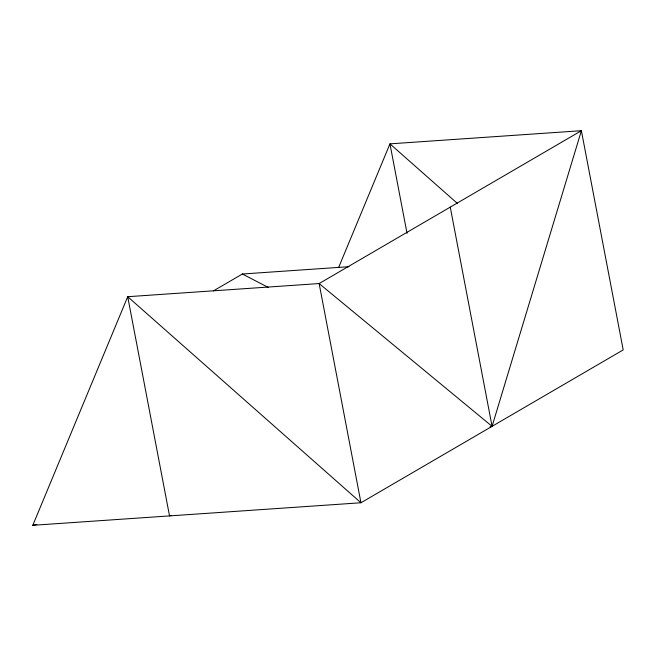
<?xml version="1.0" encoding="UTF-8"?>
<svg xmlns="http://www.w3.org/2000/svg" width="656" height="656" viewBox="0 0 656 656"><rect width="100%" height="100%" fill="white"/><g stroke="black" fill="none" stroke-linecap="round" stroke-linejoin="round"><path stroke-width="0.98" d="M32.8 525.3L127.715 296.709L319.136 283.556L581.388 130.7L623.2 349.902L360.956 502.758L32.8 525.3L36.802 524.431M338.586 267.591L389.959 143.853L581.388 130.7L492.074 426.326L490.106 426.876M213.405 290.903L242.376 274.011L348.959 266.689M171.503 515.354L169.527 515.903L127.715 296.709L360.956 502.758L319.136 283.556L492.074 426.326L450.262 207.132M242.376 274.011L268.427 287.5M457.478 203.499L389.959 143.853L407.032 233.339"/></g></svg>
